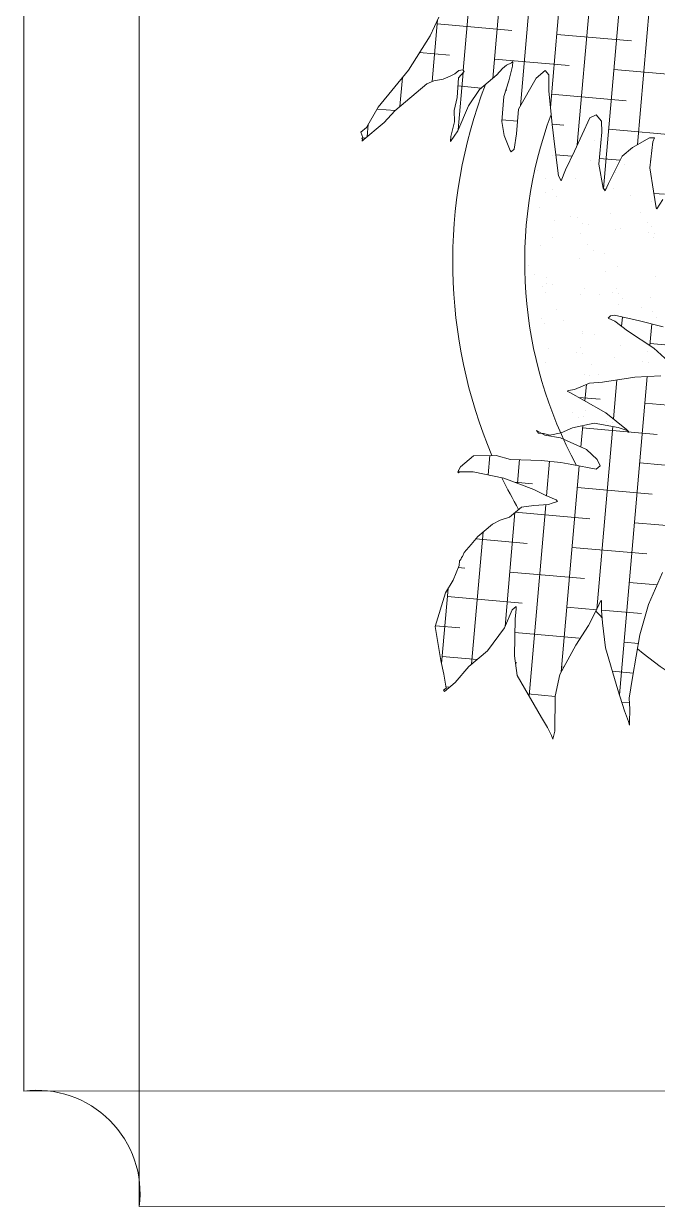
# Model space of a CAD drawing. Header units: inches. Extents: x -422522 to 22891, y -2973 to 414515.
# Drawn here: x 22363.44 to 22383.29, y 5227.54 to 5264.6 of the extents above; entities that cross this region are included whole.
import ezdxf

# ---------------------------------------------------------------- set-up
doc = ezdxf.new("R2010")
doc.units = ezdxf.units.IN
doc.header["$MEASUREMENT"] = 0
doc.layers.add('ARREDAMENTO', color=8, linetype='Continuous', lineweight=13)

msp = doc.modelspace()

# ---------------------------------------------------------------- linework, layer by layer
at = {"layer": 'ARREDAMENTO'}
for p, q in [((22367.06211, 5227.54066), (22367.05263, 5285.35758)), ((22363.44796, 5231.15363), (22363.43966, 5281.74343)), ((22378.13071, 5262.88819), (22378.499, 5267.10583)), ((22378.99845, 5262.02527), (22379.41754, 5266.82449)), ((22380.77815, 5260.80567), (22381.29725, 5266.75024)), ((22377.20956, 5263.13959), (22377.48206, 5266.26016)), ((22379.93705, 5261.97374), (22380.29985, 5266.12835)), ((22381.60141, 5259.43325), (22382.19275, 5266.20511)), ((22382.66496, 5260.81261), (22383.0448, 5265.16247)), ((22376.44604, 5264.81221), (22376.1687, 5264.21779)), ((22376.23596, 5262.79032), (22376.4048, 5264.72382)), ((22376.39345, 5264.59383), (22378.73336, 5264.3895)), ((22376.1687, 5264.21779), (22375.49305, 5263.14996)), ((22380.1373, 5264.26691), (22382.47721, 5264.06258)), ((22375.84046, 5263.69902), (22376.7797, 5263.617)), ((22378.18364, 5263.49441), (22380.52355, 5263.29008)), ((22378.71601, 5263.37947), (22378.76155, 5263.4177)), ((22378.76155, 5263.4177), (22378.75034, 5263.2692)), ((22375.49305, 5263.14996), (22374.54398, 5261.99171)), ((22376.7949, 5262.9631), (22376.94754, 5263.03558)), ((22376.94754, 5263.03558), (22377.07278, 5263.1407)), ((22377.04661, 5261.2736), (22377.20384, 5263.07415)), ((22377.23466, 5263.10968), (22377.05712, 5262.90502)), ((22377.07278, 5263.1407), (22377.19357, 5263.15864)), ((22377.19357, 5263.15864), (22377.23466, 5263.10968)), ((22378.2606, 5262.99721), (22378.43813, 5263.20187)), ((22378.43813, 5263.20187), (22378.56337, 5263.30699)), ((22378.56337, 5263.30699), (22378.71601, 5263.37947)), ((22378.75034, 5263.2692), (22378.6324, 5262.80858)), ((22379.49395, 5262.89195), (22379.77859, 5263.13086)), ((22379.77859, 5263.13086), (22379.88817, 5263.0003)), ((22381.9275, 5263.16748), (22384.2674, 5262.96315)), ((22375.06842, 5261.87556), (22376.07033, 5262.71654)), ((22375.22441, 5262.00649), (22375.30413, 5262.9194)), ((22376.07033, 5262.71654), (22376.28221, 5262.81093)), ((22376.28221, 5262.81093), (22376.58303, 5262.86871)), ((22376.58303, 5262.86871), (22376.7949, 5262.9631)), ((22377.05712, 5262.90502), (22377.01461, 5262.28517)), ((22377.03972, 5262.6512), (22377.77217, 5262.58724)), ((22377.7141, 5262.5385), (22378.2606, 5262.99721)), ((22378.6324, 5262.80858), (22378.4803, 5262.31929)), ((22378.94355, 5261.92924), (22379.49395, 5262.89195)), ((22379.88817, 5263.0003), (22379.88426, 5262.49631)), ((22377.01461, 5262.28517), (22376.92851, 5261.8791)), ((22377.36827, 5262.02568), (22377.7141, 5262.5385)), ((22378.4803, 5262.31929), (22378.4152, 5261.54139)), ((22378.54268, 5262.51995), (22378.56989, 5262.51758)), ((22379.88426, 5262.49631), (22379.99047, 5261.44495)), ((22379.97384, 5262.39498), (22382.31375, 5262.19065)), ((22374.54398, 5261.99171), (22374.17325, 5261.34672)), ((22374.50804, 5261.92917), (22375.07347, 5261.8798)), ((22377.03419, 5261.24455), (22377.36827, 5262.02568)), ((22378.87844, 5261.15134), (22378.94355, 5261.92924)), ((22374.7338, 5261.51124), (22375.06842, 5261.87556)), ((22376.92851, 5261.8791), (22376.93581, 5261.52359)), ((22378.4152, 5261.54139), (22378.49098, 5261.10429)), ((22378.41907, 5261.58765), (22378.91136, 5261.54466)), ((22380.68908, 5260.61265), (22381.171, 5261.65696)), ((22381.171, 5261.65696), (22381.37148, 5261.74179)), ((22381.37148, 5261.74179), (22381.53586, 5261.54596)), ((22381.53586, 5261.54596), (22381.55454, 5261.20001)), ((22374.17325, 5261.34672), (22374.00247, 5261.20337)), ((22374.00247, 5261.20337), (22374.06652, 5261.03459)), ((22374.02791, 5260.91873), (22374.7338, 5261.51124)), ((22374.19885, 5261.06222), (22374.23274, 5261.45021)), ((22376.80666, 5260.91448), (22377.03419, 5261.24455)), ((22376.93581, 5261.52359), (22376.81787, 5261.06297)), ((22379.98992, 5261.45047), (22380.36009, 5261.41815)), ((22379.99047, 5261.44495), (22380.078, 5260.73953)), ((22381.55454, 5261.20001), (22381.46009, 5260.20275)), ((22381.76403, 5261.29555), (22384.10394, 5261.09122)), ((22374.07345, 5260.95696), (22374.02791, 5260.91873)), ((22374.06652, 5261.03459), (22374.03236, 5261.00592)), ((22374.03236, 5261.00592), (22374.07345, 5260.95696)), ((22374.05577, 5261.02556), (22374.14582, 5261.0177)), ((22376.81787, 5261.06297), (22376.80666, 5260.91448)), ((22378.49098, 5261.10429), (22378.6808, 5260.62382)), ((22378.79928, 5260.66763), (22378.87844, 5261.15134)), ((22381.335, 5260.93283), (22381.335, 5260.93283)), ((22382.51483, 5260.72645), (22383.03874, 5261.02712)), ((22383.03874, 5261.02712), (22383.19831, 5261.02197)), ((22383.14832, 5260.89656), (22383.04906, 5260.08999)), ((22383.19831, 5261.02197), (22383.14832, 5260.89656)), ((22378.6808, 5260.62382), (22378.7082, 5260.59118)), ((22378.7082, 5260.59118), (22378.79928, 5260.66763)), ((22379.99007, 5260.48789), (22379.99007, 5260.48789)), ((22380.078, 5260.73953), (22380.19542, 5259.83666)), ((22380.10955, 5260.49693), (22380.61451, 5260.45283)), ((22380.41174, 5260.01824), (22380.68908, 5260.61265)), ((22381.75949, 5259.59173), (22382.18466, 5260.44931)), ((22382.18466, 5260.44931), (22382.51483, 5260.72645)), ((22381.1824, 5260.33111), (22381.1824, 5260.33111)), ((22381.46009, 5260.20275), (22381.58871, 5259.44838)), ((22381.47664, 5260.37755), (22382.12118, 5260.32127)), ((22382.24805, 5260.191), (22382.24805, 5260.191)), ((22383.04906, 5260.08999), (22383.16399, 5259.35194)), ((22383.05926, 5260.32195), (22383.05926, 5260.32195)), ((22379.53666, 5259.99904), (22379.53666, 5259.99904)), ((22379.80002, 5259.75138), (22379.80002, 5259.75138)), ((22380.19542, 5259.83666), (22380.27085, 5259.67744)), ((22380.27085, 5259.67744), (22380.41174, 5260.01824)), ((22380.72638, 5259.7525), (22380.72638, 5259.7525)), ((22381.96885, 5259.92958), (22381.96885, 5259.92958)), ((22380.0121, 5259.41861), (22380.0121, 5259.41861)), ((22381.58871, 5259.44838), (22381.6572, 5259.36678)), ((22381.61019, 5259.42279), (22381.6799, 5259.4167)), ((22381.6572, 5259.36678), (22381.75949, 5259.59173)), ((22381.91956, 5259.42712), (22381.91956, 5259.42712)), ((22383.16399, 5259.35194), (22383.24671, 5258.83721)), ((22379.77855, 5259.29743), (22379.77855, 5259.29743)), ((22380.13699, 5259.18448), (22380.13699, 5259.18448)), ((22382.43172, 5259.21195), (22382.43172, 5259.21195)), ((22383.11521, 5259.04542), (22383.11521, 5259.04542)), ((22383.17456, 5259.28618), (22383.51602, 5259.25636)), ((22383.27411, 5258.80457), (22383.4561, 5259.09641)), ((22379.58668, 5258.85768), (22379.58668, 5258.85768)), ((22381.82163, 5258.65361), (22381.82163, 5258.65361)), ((22382.76296, 5258.69219), (22382.76296, 5258.69219)), ((22383.24671, 5258.83721), (22383.27411, 5258.80457)), ((22380.0581, 5258.44878), (22380.0581, 5258.44878)), ((22380.56551, 5258.55024), (22380.56551, 5258.55024)), ((22380.77986, 5258.53229), (22380.77986, 5258.53229)), ((22380.93744, 5258.33316), (22380.93744, 5258.33316)), ((22381.12374, 5258.30866), (22381.12374, 5258.30866)), ((22382.97503, 5258.35943), (22382.97503, 5258.35943)), ((22383.112, 5258.247), (22383.112, 5258.247)), ((22379.98976, 5257.90851), (22379.98976, 5257.90851)), ((22380.89674, 5258.03049), (22380.89674, 5258.03049)), ((22381.9755, 5258.15059), (22381.9755, 5258.15059)), ((22382.12977, 5258.17639), (22382.12977, 5258.17639)), ((22383.00911, 5258.06077), (22383.00911, 5258.06077)), ((22383.16523, 5257.90405), (22383.16523, 5257.90405)), ((22383.19541, 5258.03627), (22383.19541, 5258.03627)), ((22379.64015, 5257.63746), (22379.64015, 5257.63746)), ((22381.10882, 5257.69772), (22381.10882, 5257.69772)), ((22381.28013, 5257.5019), (22381.28013, 5257.5019)), ((22380.8358, 5257.25576), (22380.8358, 5257.25576)), ((22381.63856, 5257.38895), (22381.63856, 5257.38895)), ((22379.2426, 5257.03602), (22379.2426, 5257.03602)), ((22379.44826, 5256.7568), (22379.44826, 5256.7568)), ((22381.66223, 5256.82936), (22381.66223, 5256.82936)), ((22382.02552, 5257.00922), (22382.02552, 5257.00922)), ((22379.6961, 5256.36094), (22379.6961, 5256.36094)), ((22379.8067, 5256.64385), (22379.8067, 5256.64385)), ((22379.81314, 5256.45083), (22379.81314, 5256.45083)), ((22379.99944, 5256.42633), (22379.99944, 5256.42633)), ((22383.2187, 5256.68384), (22383.2187, 5256.68384)), ((22379.79601, 5256.16766), (22379.79601, 5256.16766)), ((22380.88582, 5256.1144), (22380.88582, 5256.1144)), ((22381.00546, 5256.29405), (22381.00546, 5256.29405)), ((22381.49134, 5256.11298), (22381.49134, 5256.11298)), ((22381.88481, 5256.17843), (22381.88481, 5256.17843)), ((22381.99347, 5256.30961), (22381.99347, 5256.30961)), ((22382.07111, 5256.15394), (22382.07111, 5256.15394)), ((22382.20554, 5255.97684), (22382.20554, 5255.97684)), ((22383.07714, 5256.02166), (22383.07714, 5256.02166)), ((22380.12725, 5255.64791), (22380.12725, 5255.64791)), ((22382.079, 5255.78901), (22382.079, 5255.78901)), ((22382.78171, 5255.70637), (22382.78171, 5255.70637)), ((22379.65947, 5255.36788), (22379.65947, 5255.36788)), ((22380.33933, 5255.31514), (22380.33933, 5255.31514)), ((22381.7444, 5255.37863), (22381.8241, 5255.44553)), ((22381.96108, 5255.28233), (22381.7444, 5255.37863)), ((22381.8241, 5255.44553), (22381.94489, 5255.46347)), ((22381.94489, 5255.46347), (22382.73155, 5255.28925)), ((22382.35583, 5254.97388), (22381.96108, 5255.28233)), ((22382.16792, 5255.12071), (22382.19306, 5255.4085)), ((22382.73155, 5255.28925), (22383.47036, 5255.10268)), ((22383.14014, 5255.59342), (22383.14014, 5255.59342)), ((22383.27465, 5255.40731), (22383.27465, 5255.40731)), ((22379.74612, 5255.21957), (22379.74612, 5255.21957)), ((22380.9393, 5254.89419), (22380.9393, 5254.89419)), ((22380.94984, 5254.96126), (22380.94984, 5254.96126)), ((22383.17488, 5254.4374), (22382.35583, 5254.97388)), ((22383.05804, 5254.51393), (22383.11724, 5255.19185)), ((22381.30827, 5254.84832), (22381.30827, 5254.84832)), ((22382.13494, 5254.51248), (22382.13494, 5254.51248)), ((22383.06384, 5254.58035), (22385.40375, 5254.37602)), ((22379.88116, 5254.41172), (22379.88116, 5254.41172)), ((22380.7605, 5254.2961), (22380.7605, 5254.2961)), ((22380.89274, 5254.44677), (22380.89274, 5254.44677)), ((22380.9468, 5254.2716), (22380.9468, 5254.2716)), ((22381.95283, 5254.13933), (22381.95283, 5254.13933)), ((22382.99292, 5254.31745), (22382.99292, 5254.31745)), ((22383.74771, 5253.91679), (22383.17488, 5254.4374)), ((22379.79959, 5253.99936), (22379.79959, 5253.99936)), ((22381.22397, 5253.92702), (22381.22397, 5253.92702)), ((22382.83217, 5254.0237), (22382.83217, 5254.0237)), ((22383.01848, 5253.99921), (22383.01848, 5253.99921)), ((22380.99524, 5253.61766), (22380.99524, 5253.61766)), ((22381.16105, 5253.57235), (22381.16105, 5253.57235)), ((22381.43605, 5253.59425), (22381.43605, 5253.59425)), ((22381.56919, 5253.3678), (22382.58338, 5253.52365)), ((22381.91433, 5252.21661), (22382.02092, 5253.43721)), ((22382.1021, 5243.56677), (22382.97345, 5253.54522)), ((22382.58338, 5253.52365), (22383.39939, 5253.56878)), ((22380.46854, 5253.08375), (22380.5027, 5253.11242)), ((22380.57119, 5253.03082), (22380.46854, 5253.08375)), ((22380.5027, 5253.11242), (22380.69643, 5253.13594)), ((22380.97039, 5252.80955), (22380.57119, 5253.03082)), ((22380.69643, 5253.13594), (22381.16803, 5253.33707)), ((22381.0205, 5252.78088), (22381.06524, 5253.29323)), ((22381.16803, 5253.33707), (22381.56919, 5253.3678)), ((22380.82604, 5252.88956), (22381.49643, 5252.83102)), ((22381.67985, 5252.40362), (22380.97039, 5252.80955)), ((22382.90038, 5252.70842), (22385.24028, 5252.50409)), ((22380.61955, 5252.42063), (22380.61955, 5252.42063)), ((22380.97799, 5252.30768), (22380.97799, 5252.30768)), ((22381.04526, 5252.47629), (22381.04526, 5252.47629)), ((22382.32561, 5251.8886), (22381.67985, 5252.40362)), ((22380.27874, 5251.78391), (22380.63186, 5251.94123)), ((22380.63186, 5251.94123), (22381.30413, 5252.08826)), ((22380.82853, 5252.25699), (22380.82853, 5252.25699)), ((22380.89428, 5251.3354), (22380.95332, 5252.01153)), ((22380.94672, 5251.93592), (22383.28663, 5251.73159)), ((22381.30413, 5252.08826), (22382.06339, 5251.94667)), ((22381.3933, 5246.24992), (22381.89352, 5251.97835)), ((22381.70787, 5252.14137), (22381.70787, 5252.14137)), ((22381.89417, 5252.11688), (22381.89417, 5252.11688)), ((22382.06339, 5251.94667), (22382.25268, 5251.88301)), ((22379.7591, 5251.70937), (22379.50133, 5251.85463)), ((22379.50133, 5251.85463), (22379.56982, 5251.77303)), ((22379.56982, 5251.77303), (22379.718, 5251.75833)), ((22379.718, 5251.75833), (22379.91867, 5251.70423)), ((22380.25614, 5251.62586), (22379.7591, 5251.70937)), ((22379.91867, 5251.70423), (22380.27874, 5251.78391)), ((22381.07269, 5251.25419), (22380.25614, 5251.62586)), ((22382.25268, 5251.88301), (22382.36671, 5251.83964)), ((22382.4078, 5251.79068), (22382.32561, 5251.8886)), ((22382.36671, 5251.83964), (22382.4078, 5251.79068)), ((22381.40589, 5250.94971), (22381.07269, 5251.25419)), ((22377.11841, 5250.71681), (22377.52828, 5251.06085)), ((22377.52828, 5251.06085), (22378.2372, 5251.07173)), ((22377.98873, 5250.46219), (22378.04169, 5251.06873)), ((22378.2372, 5251.07173), (22378.6887, 5250.94999)), ((22378.6887, 5250.94999), (22379.64614, 5250.91912)), ((22378.90901, 5250.20089), (22378.97362, 5250.94081)), ((22379.64614, 5250.91912), (22380.26398, 5250.85355)), ((22379.81784, 5249.8085), (22379.91236, 5250.89087)), ((22380.26398, 5250.85355), (22380.61283, 5250.78475)), ((22380.61283, 5250.78475), (22381.3721, 5250.64317)), ((22381.49734, 5250.74829), (22381.40589, 5250.94971)), ((22382.73691, 5250.83649), (22385.07682, 5250.63217)), ((22377.03426, 5250.56273), (22377.11841, 5250.71681)), ((22377.06166, 5250.53009), (22377.03426, 5250.56273)), ((22377.05251, 5250.541), (22377.05824, 5250.60663)), ((22377.09582, 5250.55876), (22377.06166, 5250.53009)), ((22377.52437, 5250.55685), (22377.09582, 5250.55876)), ((22378.4843, 5250.36117), (22377.52437, 5250.55685)), ((22380.27911, 5244.29067), (22380.84245, 5250.74193)), ((22381.3721, 5250.64317), (22381.49734, 5250.74829)), ((22379.42164, 5250.00743), (22378.4843, 5250.36117)), ((22378.81672, 5250.23572), (22379.37931, 5250.18659)), ((22380.78325, 5250.06399), (22383.12316, 5249.85967)), ((22379.79345, 5249.8188), (22379.42164, 5250.00743)), ((22380.12416, 5249.67913), (22379.79345, 5249.8188)), ((22380.16525, 5249.63017), (22380.12416, 5249.67913)), ((22378.65456, 5249.14102), (22379.03027, 5249.45639)), ((22379.03027, 5249.45639), (22379.41773, 5249.50344)), ((22379.26999, 5243.53464), (22379.7931, 5249.52515)), ((22379.41773, 5249.50344), (22379.88044, 5249.5302)), ((22379.88044, 5249.5302), (22379.99892, 5249.57401)), ((22379.99892, 5249.57401), (22380.16525, 5249.63017)), ((22378.12371, 5248.91799), (22378.36974, 5249.04105)), ((22378.36974, 5249.04105), (22378.65456, 5249.14102)), ((22378.5172, 5245.71403), (22378.82926, 5249.28767)), ((22378.83342, 5249.29116), (22381.1695, 5249.08717)), ((22382.57345, 5248.96457), (22384.91336, 5248.76024)), ((22377.47081, 5244.53116), (22377.83254, 5248.67358)), ((22377.6683, 5248.53573), (22378.12371, 5248.91799)), ((22377.23584, 5248.03364), (22377.45892, 5248.27652)), ((22377.45892, 5248.27652), (22377.6683, 5248.53573)), ((22377.60347, 5248.45546), (22379.21585, 5248.31467)), ((22380.61979, 5248.19207), (22382.9597, 5247.98774)), ((22377.13355, 5247.8087), (22377.15169, 5247.87956)), ((22377.15169, 5247.87956), (22377.18585, 5247.90823)), ((22377.18585, 5247.90823), (22377.23584, 5248.03364)), ((22376.89731, 5247.16532), (22377.0768, 5247.62198)), ((22377.05262, 5247.56047), (22377.26219, 5247.54217)), ((22377.0768, 5247.62198), (22377.08801, 5247.77047)), ((22377.08801, 5247.77047), (22377.13355, 5247.8087)), ((22377.08801, 5247.77047), (22377.13355, 5247.8087)), ((22377.13355, 5247.8087), (22377.08801, 5247.77047)), ((22376.65163, 5246.76439), (22376.89731, 5247.16532)), ((22378.66613, 5247.41957), (22381.00604, 5247.21524)), ((22382.40999, 5247.09264), (22383.27925, 5247.01673)), ((22383.44835, 5247.40661), (22383.01198, 5246.40053)), ((22376.32929, 5245.71494), (22376.65163, 5246.76439)), ((22376.52948, 5244.55145), (22376.73454, 5246.89968)), ((22376.71248, 5246.64707), (22379.05238, 5246.44274)), ((22378.86787, 5246.34362), (22378.74264, 5246.23849)), ((22378.86343, 5246.25643), (22378.86787, 5246.34362)), ((22381.50964, 5246.50256), (22381.40735, 5246.27761)), ((22381.5438, 5246.53122), (22381.50964, 5246.50256)), ((22381.53508, 5246.21792), (22381.5438, 5246.53122)), ((22383.01198, 5246.40053), (22382.74194, 5245.45061)), ((22378.74264, 5246.23849), (22378.49946, 5245.67275)), ((22378.82963, 5245.94989), (22378.86343, 5246.25643)), ((22380.45633, 5246.32014), (22381.38766, 5246.23881)), ((22381.40735, 5246.27761), (22381.13677, 5245.7445)), ((22381.56977, 5245.82978), (22381.53508, 5246.21792)), ((22381.5353, 5246.22592), (22382.79624, 5246.11581)), ((22376.51075, 5244.64329), (22376.32929, 5245.71494)), ((22376.33602, 5245.73684), (22377.09873, 5245.67024)), ((22378.49946, 5245.67275), (22377.9647, 5244.94572)), ((22378.8106, 5244.7934), (22378.82963, 5245.94989)), ((22381.13677, 5245.7445), (22380.73865, 5245.13215)), ((22381.66424, 5245.04673), (22381.56977, 5245.82978)), ((22378.82255, 5245.51971), (22380.84258, 5245.34331)), ((22382.74194, 5245.45061), (22382.50659, 5244.11255)), ((22377.9647, 5244.94572), (22377.38405, 5244.45833)), ((22380.73865, 5245.13215), (22380.23378, 5244.20767)), ((22382.05118, 5243.73029), (22381.66424, 5245.04673)), ((22382.24652, 5245.22072), (22382.69462, 5245.18159)), ((22376.59793, 5244.21574), (22376.51075, 5244.64329)), ((22376.54901, 5244.77514), (22377.64723, 5244.67924)), ((22378.90258, 5244.17517), (22378.8106, 5244.7934)), ((22378.84312, 5244.57481), (22378.88892, 5244.57081)), ((22376.67371, 5243.77864), (22376.59793, 5244.21574)), ((22377.38405, 5244.45833), (22376.95159, 5243.95625)), ((22379.65652, 5242.86079), (22378.90258, 5244.17517)), ((22380.23378, 5244.20767), (22380.08649, 5243.52769)), ((22380.29287, 5244.44822), (22380.36185, 5244.44219)), ((22381.88092, 5244.30954), (22382.53125, 5244.25275)), ((22382.50659, 5244.11255), (22382.40484, 5243.4708)), ((22376.59402, 5243.71175), (22376.67371, 5243.77864)), ((22376.95159, 5243.95625), (22376.62141, 5243.67911)), ((22376.66623, 5243.82181), (22376.77962, 5243.8119)), ((22376.62141, 5243.67911), (22376.59402, 5243.71175)), ((22379.23388, 5243.59759), (22380.08644, 5243.52314)), ((22380.08649, 5243.52769), (22380.07422, 5242.43251)), ((22382.25719, 5243.06869), (22382.05118, 5243.73029)), ((22382.40484, 5243.4708), (22382.42352, 5243.12485)), ((22382.1724, 5243.34099), (22382.41298, 5243.31998)), ((22382.38527, 5242.73112), (22382.25719, 5243.06869)), ((22382.42352, 5243.12485), (22382.41267, 5242.69848)), ((22379.84384, 5242.54513), (22379.65652, 5242.86079)), ((22382.41961, 5242.62086), (22382.38527, 5242.73112)), ((22382.41267, 5242.69848), (22382.41961, 5242.62086)), ((22379.97638, 5242.29475), (22379.84384, 5242.54513)), ((22380.01071, 5242.18448), (22379.97638, 5242.29475)), ((22380.07422, 5242.43251), (22380.01071, 5242.18448)), ((22421.26488, 5231.16311), (22363.44796, 5231.15363)), ((22417.65192, 5227.54896), (22367.06211, 5227.54066))]:
    msp.add_line(p, q, dxfattribs=at)
for centre, radius, start, end in [((22392.49238, 5257.13985), 15.61253, 159.151762, 202.879667), ((22392.49238, 5257.13985), 13.35767, 159.769433, 208.541249), ((22392.49238, 5257.13985), 15.61253, 205.681649, 209.790166), ((22392.49238, 5257.13985), 15.61253, 224.533314, 225.526935), ((22392.49238, 5257.13985), 15.61253, 230.986601, 257.403241), ((22363.85078, 5227.94243), 3.23637, 352.868834, 97.149962)]:
    msp.add_arc(centre, radius, start, end, dxfattribs=at)

doc.saveas('drawing.dxf')
